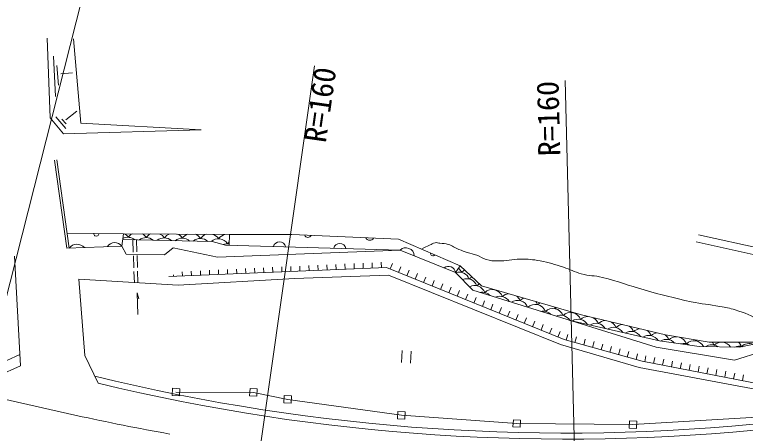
# Model space of a CAD drawing. Units: millimetres, scale not verified. Extents: x 40000 to 680000, y 20000 to 380000.
# Drawn here: x 90673 to 151248, y 280143 to 314836 of the extents above; entities that cross this region are included whole.
import ezdxf
from ezdxf.enums import TextEntityAlignment as Align

# ---------------------------------------------------------------- set-up
doc = ezdxf.new("R2010")
doc.units = ezdxf.units.MM
doc.header["$LTSCALE"] = 1000
for name, color, linetype, lineweight in [('M-BGD', 7, 'Continuous', 13), ('M-BMK-ROW', 30, 'Continuous', 13), ('M-STR-HTXT', 7, 'Continuous', 13), ('M-STR-STRC', 7, 'Continuous', 13)]:
    doc.layers.add(name, color=color, linetype=linetype, lineweight=lineweight)
doc.styles.add('ＭＳ ゴシック', font='')
doc.styles.get('ＭＳ ゴシック').set_extended_font_data('MS Gothic')

msp = doc.modelspace()

# ---------------------------------------------------------------- linework, layer by layer
at = {"layer": 'M-BGD'}
for p, q in [((93625, 306275), (93385, 312873)), ((95551, 312824), (96154, 305837)), ((93908, 311405), (94075, 308052)), ((94186, 310614), (94324, 309005)), ((94502, 309943), (95464, 310026)), ((94909, 306119), (95817, 306827)), ((94721, 304967), (93625, 306275)), ((94099, 306368), (94914, 305390)), ((94593, 306188), (94948, 305785)), ((96154, 305837), (106138, 305281)), ((106138, 305281), (94721, 304967)), ((94993, 295491), (93986, 302772)), ((95194, 295499), (94184, 302800)), ((99694, 296679), (95023, 296733)), ((99551, 295658), (99694, 296679)), ((99694, 296679), (108477, 296624)), ((108477, 296624), (108455, 295728)), ((108477, 296624), (113647, 296613)), ((113647, 296613), (122501, 296240)), ((122501, 296240), (127613, 294022)), ((154443, 295018), (147359, 296583)), ((99551, 295658), (94993, 295491)), ((99933, 294979), (99551, 295658)), ((107048, 296035), (99627, 296201)), ((100478, 296165), (100512, 295166)), ((100777, 296176), (100812, 295176)), ((108143, 295737), (107048, 296035)), ((122623, 295333), (108143, 295737)), ((154366, 294412), (147156, 296003)), ((103825, 295523), (103084, 294936)), ((107493, 294729), (103825, 295523)), ((122623, 295333), (107493, 294729)), ((127222, 293483), (122623, 295333)), ((90653, 294823), (91173, 285735)), ((103084, 294936), (99933, 294979)), ((100522, 294866), (100557, 293867)), ((100822, 294876), (100856, 293877)), ((121511, 293878), (103453, 293152)), ((121511, 293878), (103453, 293152)), ((109831, 293409), (109815, 293795)), ((110580, 293439), (110565, 293830)), ((111330, 293469), (111314, 293865)), ((112079, 293499), (112063, 293900)), ((112829, 293529), (112812, 293935)), ((113578, 293559), (113561, 293970)), ((114327, 293590), (114311, 294004)), ((115077, 293620), (115060, 294039)), ((115826, 293650), (115809, 294074)), ((116575, 293680), (116558, 294109)), ((117325, 293710), (117307, 294144)), ((118074, 293740), (118057, 294179)), ((118824, 293770), (118806, 294214)), ((119573, 293801), (119555, 294248)), ((120322, 293831), (120304, 294283)), ((121072, 293861), (121053, 294318)), ((136229, 287911), (121511, 293878)), ((136229, 287911), (121511, 293878)), ((121799, 293762), (121987, 294225)), ((122494, 293480), (122682, 293943)), ((127613, 294022), (127222, 293483)), ((127613, 294022), (129385, 292371)), ((100567, 293567), (100599, 292624)), ((100867, 293577), (100899, 292634)), ((103836, 293168), (103831, 293275)), ((104585, 293198), (104572, 293517)), ((105335, 293228), (105320, 293586)), ((106084, 293258), (106069, 293621)), ((106833, 293288), (106819, 293656)), ((107583, 293318), (107568, 293691)), ((108332, 293348), (108317, 293726)), ((109082, 293379), (109066, 293761)), ((113879, 292986), (121673, 293240)), ((121673, 293240), (135918, 287514)), ((123189, 293198), (123377, 293662)), ((123884, 292917), (124072, 293380)), ((128669, 291998), (127222, 293483)), ((95990, 292931), (96498, 286591)), ((95990, 292931), (104218, 292433)), ((104218, 292433), (113879, 292986)), ((124579, 292635), (124767, 293098)), ((125274, 292353), (125462, 292816)), ((125969, 292071), (126157, 292535)), ((126664, 291789), (126852, 292253)), ((143853, 287272), (128669, 291998)), ((129385, 292371), (137656, 289952)), ((100889, 289993), (100829, 291777)), ((100829, 291777), (100958, 291281)), ((127359, 291508), (127547, 291971)), ((128054, 291226), (128242, 291689)), ((128749, 290944), (128937, 291407)), ((129444, 290662), (129632, 291126)), ((130139, 290380), (130327, 290844)), ((130834, 290099), (131022, 290562)), ((131529, 289817), (131717, 290280)), ((132224, 289535), (132412, 289998)), ((132920, 289253), (133107, 289717)), ((137656, 289952), (144633, 288304)), ((133615, 288971), (133802, 289435)), ((134310, 288690), (134497, 289153)), ((144139, 287800), (136733, 289488)), ((135005, 288408), (135193, 288871)), ((135700, 288126), (135888, 288589)), ((136401, 287863), (136535, 288345)), ((142695, 286112), (136229, 287911)), ((142695, 286112), (136229, 287911)), ((137124, 287662), (137258, 288144)), ((137846, 287461), (137980, 287943)), ((138569, 287260), (138703, 287742)), ((147421, 287347), (144139, 287800)), ((144633, 288304), (148246, 287704)), ((135918, 287514), (142435, 285613)), ((139291, 287059), (139426, 287541)), ((140014, 286858), (140148, 287340)), ((140737, 286657), (140871, 287139)), ((150352, 286209), (143853, 287272)), ((150774, 287280), (147421, 287347)), ((148246, 287704), (152799, 287698)), ((152799, 287698), (150774, 287280)), ((88382, 285436), (91119, 286673)), ((97596, 284301), (96498, 286591)), ((122796, 287001), (122745, 286003)), ((123545, 286963), (123494, 285964)), ((141459, 286456), (141593, 286937)), ((142182, 286255), (142316, 286736)), ((142908, 286071), (143003, 286562)), ((153003, 287046), (150352, 286209)), ((157638, 283234), (142695, 286112)), ((157638, 283234), (142695, 286112)), ((143645, 285929), (143739, 286420)), ((144381, 285787), (144476, 286278)), ((145118, 285645), (145212, 286136)), ((145854, 285503), (145949, 285994)), ((88244, 284438), (91173, 285735)), ((142435, 285613), (156818, 282898)), ((146591, 285362), (146685, 285853)), ((147327, 285220), (147422, 285711)), ((148063, 285078), (148158, 285569)), ((148800, 284936), (148894, 285427)), ((149536, 284794), (149631, 285285)), ((150273, 284652), (150367, 285143)), ((151009, 284511), (151104, 285002))]:
    msp.add_line(p, q, dxfattribs=at)
for centre, radius, start, end in [((97444, 296685), 209, 173.81143, 4.8674), ((100073, 295484), 903, 50.25089, 118.78361), ((99329, 295896), 903, 32.93955, 60.02242), ((100829, 295872), 903, 117.32625, 145.2295), ((101572, 295460), 903, 49.28658, 128.15249), ((100829, 295872), 903, 32.93955, 61.96353), ((102329, 295848), 903, 115.25073, 145.2295), ((103072, 295436), 903, 48.34162, 129.09746), ((102329, 295848), 903, 32.93955, 64.03905), ((103829, 295824), 903, 113.00482, 145.2295), ((104572, 295412), 903, 47.41463, 130.02444), ((103829, 295824), 903, 32.93955, 66.28496), ((105328, 295800), 903, 110.53343, 145.2295), ((106072, 295388), 903, 46.50442, 130.93466), ((105328, 295800), 903, 32.93955, 68.75636), ((106828, 295776), 903, 107.74419, 145.2295), ((107572, 295364), 903, 32.93955, 131.82921), ((106828, 295776), 903, 32.93955, 71.54559), ((108328, 295752), 903, 104.45838, 145.2295), ((114991, 296675), 294, 201.42185, 333.75532), ((120108, 296478), 341, 201.42641, 333.75075), ((95848, 294971), 841, 43.0845, 141.10888), ((98979, 295254), 701, 35.23895, 148.95443), ((108315, 294952), 903, 80.92951, 112.76522), ((109071, 295340), 903, 132.4703, 145.2295), ((112623, 295499), 512, 11.08425, 165.72348), ((117622, 295360), 512, 11.08425, 165.72348), ((123101, 294824), 699, 2.98302, 133.19394), ((125340, 295045), 192, 166.68442, 326.40904), ((126631, 293381), 600, 9.82651, 126.35045), ((126873, 293164), 903, 20.93955, 48.00345), ((127514, 292606), 903, 20.93955, 107.78238), ((128335, 292829), 903, 112.07906, 133.2295), ((128156, 292049), 903, 20.93955, 112.691), ((128976, 292271), 903, 114.13311, 133.2295), ((128798, 291491), 903, 20.93955, 117.43841), ((129618, 291714), 903, 116.15652, 133.2295), ((130260, 291156), 903, 20.93955, 133.2295), ((129618, 291714), 903, 20.93955, 22.44128), ((131080, 291378), 903, 131.84636, 133.2295), ((129439, 290934), 903, 43.34815, 102.07091), ((130901, 290599), 903, 30.85527, 114.56378), ((131722, 290821), 903, 96.64351, 133.2295), ((131722, 290821), 903, 20.93955, 50.75922), ((132363, 290263), 903, 20.93955, 124.52877), ((133184, 290486), 903, 108.32679, 133.2295), ((133825, 289928), 903, 20.93955, 133.2295), ((133184, 290486), 903, 20.93955, 39.07594), ((134646, 290150), 903, 117.24336, 133.2295), ((133005, 289706), 903, 67.85347, 77.56559), ((134467, 289371), 903, 43.13455, 102.28451), ((135288, 289593), 903, 20.93955, 133.2295), ((134646, 290150), 903, 20.93955, 30.15938), ((136108, 289815), 903, 124.88289, 133.2295), ((136750, 289258), 903, 20.93955, 133.2295), ((136108, 289815), 903, 20.93955, 22.51985), ((135929, 289035), 903, 30.69803, 114.72103), ((137391, 288700), 903, 30.68855, 123.64035), ((137570, 289480), 903, 131.77422, 133.2295), ((138212, 288922), 903, 91.13037, 133.2295), ((138212, 288922), 903, 20.93955, 62.29275), ((138853, 288365), 903, 30.8719, 123.457), ((139674, 288587), 903, 93.43797, 133.2295), ((139674, 288587), 903, 20.93955, 59.98515), ((141136, 288252), 903, 95.47079, 133.2295), ((141136, 288252), 903, 20.93955, 57.95234), ((140315, 288029), 903, 31.05582, 123.27308), ((141777, 287694), 903, 31.2403, 123.0886), ((142598, 287916), 903, 97.31038, 133.2295), ((142598, 287916), 903, 20.93955, 56.11274), ((144060, 287581), 903, 99.00469, 133.2295), ((143239, 287359), 903, 31.42536, 122.90354), ((144701, 287024), 903, 42.19823, 122.07028), ((144060, 287581), 903, 20.93955, 54.41844), ((145522, 287246), 903, 86.38851, 133.2295), ((145522, 287246), 903, 20.93955, 74.74095), ((146984, 286911), 903, 28.38037, 133.2295), ((146342, 287468), 903, 20.93955, 27.66129), ((147804, 287133), 903, 125.81731, 133.2295), ((146163, 286688), 903, 58.05116, 106.21735), ((148446, 286575), 903, 55.1335, 122.58764), ((147804, 287133), 903, 20.93955, 39.19894), ((149266, 286798), 903, 33.44299, 133.2295), ((148625, 287355), 903, 20.93955, 22.60957), ((150087, 287020), 903, 130.91993, 133.2295), ((150728, 286462), 903, 72.90488, 113.82653), ((150087, 287020), 903, 20.93955, 48.9195), ((151549, 286685), 903, 66.64497, 133.2295), ((136387, 444433), 164264, 256.24023, 276.04163), ((136387, 444433), 164764, 256.38272, 276.04163)]:
    msp.add_arc(centre, radius, start, end, dxfattribs=at)
msp.add_open_spline([(124400, 295416), (124716, 295579), (124802, 295626), (125068, 295743), (125251, 295823), (125343, 295908), (125540, 295938), (125692, 295962), (125779, 295914), (125931, 295895), (126201, 295862), (126361, 295882), (126621, 295802), (126984, 295691), (127150, 295532), (127502, 295387), (127768, 295278), (127920, 295221), (128194, 295132), (128498, 295034), (128682, 295021), (128981, 294907), (129295, 294788), (129440, 294644), (129760, 294544), (130122, 294430), (130347, 294443), (130726, 294437), (131462, 294424), (131870, 294566), (132606, 294577), (133242, 294586), (133602, 294546), (134230, 294442), (135002, 294314), (135416, 294145), (136163, 293910), (136751, 293724), (137050, 293530), (137644, 293366), (138314, 293181), (138723, 293230), (139399, 293068), (140772, 292739), (141498, 292401), (142859, 292025), (144374, 291605), (145225, 291370), (146764, 291045), (147684, 290851), (148217, 290842), (149139, 290664), (149637, 290568), (149917, 290515), (150404, 290376), (151308, 290117), (151622, 289917), (152610, 289414)], degree=3, knots=[0, 0, 0, 0, 1, 1, 1, 2, 2, 2, 3, 3, 3, 4, 4, 4, 5, 5, 5, 6, 6, 6, 7, 7, 7, 8, 8, 8, 9, 9, 9, 10, 10, 10, 11, 11, 11, 12, 12, 12, 13, 13, 13, 14, 14, 14, 15, 15, 15, 16, 16, 16, 17, 17, 17, 18, 18, 18, 19, 19, 19, 19], dxfattribs=at)
at = {"layer": 'M-BMK-ROW'}
for p, q in [((103765, 283877), (103735, 283278)), ((104365, 283847), (103765, 283877)), ((104334, 283247), (104365, 283847)), ((110187, 283854), (110156, 283255)), ((110786, 283824), (110187, 283854)), ((110756, 283225), (110786, 283824)), ((103735, 283278), (104334, 283247)), ((110156, 283255), (110756, 283225)), ((113023, 283274), (112993, 282675)), ((113623, 283244), (113023, 283274)), ((113592, 282645), (113623, 283244)), ((112993, 282675), (113592, 282645)), ((122447, 281960), (122416, 281361)), ((123046, 281930), (122447, 281960)), ((123015, 281331), (123046, 281930)), ((122416, 281361), (123015, 281331)), ((132014, 281278), (131984, 280679)), ((132613, 281248), (132014, 281278)), ((132583, 280649), (132613, 281248)), ((141643, 281184), (141612, 280584)), ((142242, 281153), (141643, 281184)), ((142211, 280554), (142242, 281153)), ((131984, 280679), (132583, 280649)), ((141612, 280584), (142211, 280554))]:
    msp.add_line(p, q, dxfattribs=at)
msp.add_lwpolyline([(104050, 283562), (110471, 283539), (113308, 282959), (122731, 281646), (132298, 280964), (141927, 280869), (151751, 281471), (157649, 281974), (158240, 282547)], dxfattribs=at)
at = {"layer": 'M-STR-HTXT'}
for p, q in [((88251, 284645), (99828, 330174)), ((110601, 275931), (115529, 310583)), ((137194, 274390), (136304, 309378))]:
    msp.add_line(p, q, dxfattribs=at)
at = {"layer": 'M-STR-STRC'}
msp.add_line((89696, 283018), (96283, 281522), dxfattribs=at)
msp.add_lwpolyline([(96283, 281522), (96766, 281419), (97249, 281317), (97733, 281216), (98216, 281116), (98700, 281017), (99183, 280919), (99667, 280822), (100151, 280726), (100635, 280631), (101119, 280537), (101603, 280445), (102088, 280354), (102572, 280264), (103056, 280175), (103541, 280087)], dxfattribs=at)

# ---------------------------------------------------------------- texts
at = {"layer": 'M-STR-HTXT', "style": 'ＭＳ ゴシック'}
msp.add_text('R=160', height=1833, rotation=81.907, dxfattribs=at).set_placement((115529, 310583), align=Align.TOP_RIGHT)
msp.add_text('R=160', height=1833, rotation=91.457, dxfattribs=at).set_placement((136304, 309378), align=Align.BOTTOM_RIGHT)

doc.saveas('drawing.dxf')
